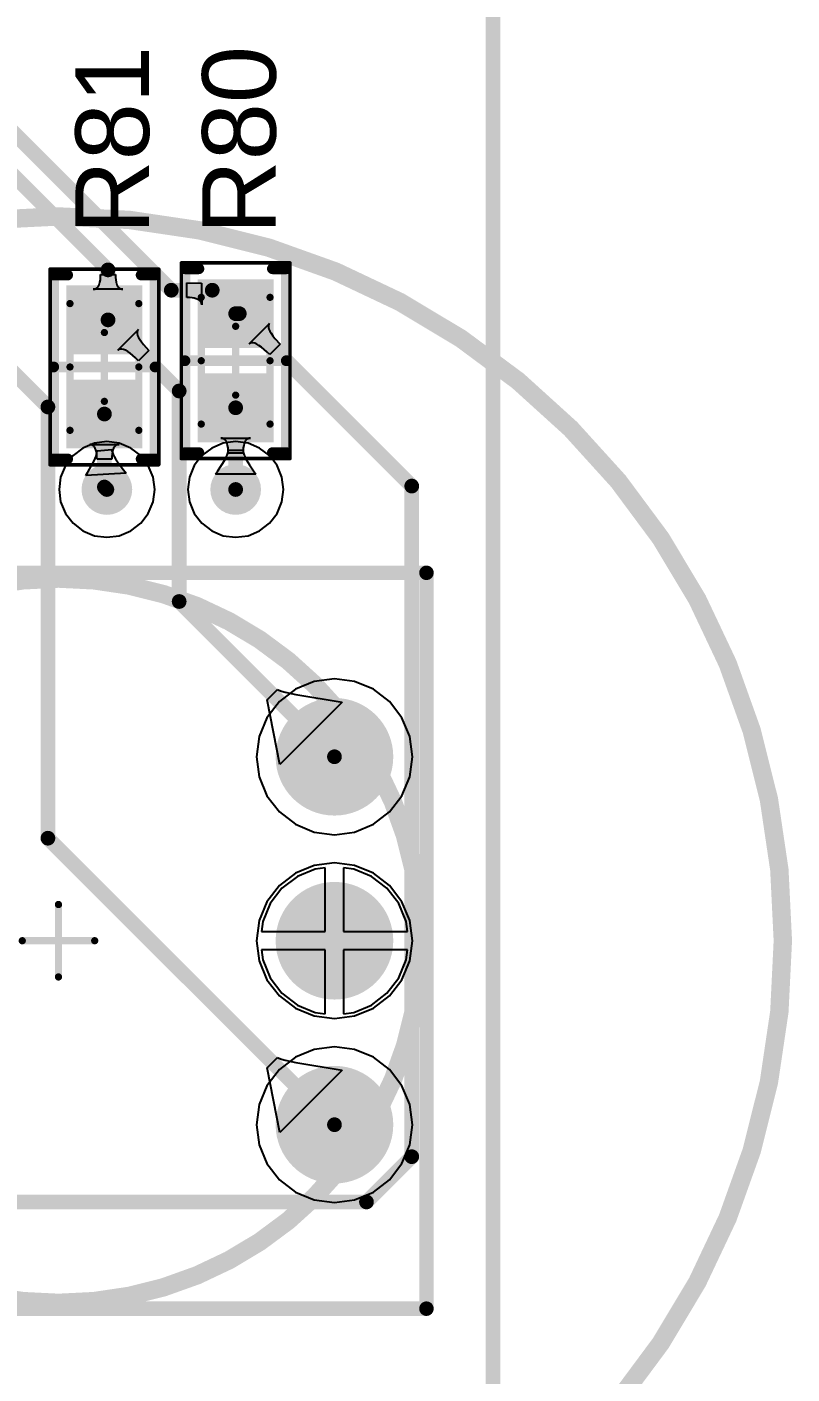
# Model space of a CAD drawing. Header units: inches. Extents: x -0.01 to 3.94, y -0.06 to 4.68.
# Drawn here: x 0.377 to 0.792, y 1.969 to 2.701 of the extents above; entities that cross this region are included whole.
import ezdxf

# ---------------------------------------------------------------- set-up
doc = ezdxf.new("R2010")
doc.units = ezdxf.units.IN
doc.header["$MEASUREMENT"] = 0
for name, color, linetype in [('Bottom Layer', 5, 'Continuous'), ('Bottom Solder', 6, 'Continuous'), ('Int1 -GND)', 16, 'Continuous'), ('Int2 -PWR)', 76, 'Continuous'), ('Multi-Layer', 9, 'Continuous'), ('Pad Holes', 156, 'Continuous'), ('PCBD Notes', 76, 'Continuous'), ('Top 3D Body', 56, 'Continuous'), ('Top Courtyard', 56, 'Continuous'), ('Top Layer', 1, 'Continuous'), ('Top Overlay', 2, 'Continuous'), ('Top Paste', 8, 'Continuous'), ('Top Solder', 216, 'Continuous'), ('Via Holes', 16, 'Continuous')]:
    doc.layers.add(name, color=color, linetype=linetype)
doc.styles.add('Arial', font='', dxfattribs={"height": 0.2})
doc.styles.get('Arial').set_extended_font_data('Arial')

# ---------------------------------------------------------------- blocks, each defined once
blk = doc.blocks.new('2599C238_5645_4A8C_8BF9_C7515FACCFA0_458')
at = {"layer": 'Bottom Layer'}
h = blk.add_hatch(color=5, dxfattribs=at)
edge = h.paths.add_edge_path()
edge.add_arc((-0.1, 0.15), 0.03, 0, 360)
h = blk.add_hatch(color=5, dxfattribs=at)
edge = h.paths.add_edge_path()
edge.add_arc((0, 0.15), 0.03, 0, 360)
h = blk.add_hatch(color=5, dxfattribs=at)
edge = h.paths.add_edge_path()
edge.add_arc((0.1, 0.15), 0.03, 0, 360)
h = blk.add_hatch(color=5, dxfattribs=at)
edge = h.paths.add_edge_path()
edge.add_arc((-0.1, -0.15), 0.03, 0, 360)
h = blk.add_hatch(color=5, dxfattribs=at)
edge = h.paths.add_edge_path()
edge.add_arc((0, -0.15), 0.03, 0, 360)
h = blk.add_hatch(color=5, dxfattribs=at)
edge = h.paths.add_edge_path()
edge.add_arc((0.1, -0.15), 0.03, 0, 360)
at = {"layer": 'Bottom Solder'}
h = blk.add_hatch(color=6, dxfattribs=at)
edge = h.paths.add_edge_path()
edge.add_arc((-0.1, 0.15), 0.03197, 0, 360)
h = blk.add_hatch(color=6, dxfattribs=at)
edge = h.paths.add_edge_path()
edge.add_arc((0, 0.15), 0.03197, 0, 360)
h = blk.add_hatch(color=6, dxfattribs=at)
edge = h.paths.add_edge_path()
edge.add_arc((0.1, 0.15), 0.03197, 0, 360)
h = blk.add_hatch(color=6, dxfattribs=at)
edge = h.paths.add_edge_path()
edge.add_arc((-0.1, -0.15), 0.03197, 0, 360)
h = blk.add_hatch(color=6, dxfattribs=at)
edge = h.paths.add_edge_path()
edge.add_arc((0, -0.15), 0.03197, 0, 360)
h = blk.add_hatch(color=6, dxfattribs=at)
edge = h.paths.add_edge_path()
edge.add_arc((0.1, -0.15), 0.03197, 0, 360)
at = {"layer": 'Int1 -GND)'}
h = blk.add_hatch(color=7, dxfattribs=at)
edge = h.paths.add_edge_path()
edge.add_arc((-0.1, 0.15), 0.03, 0, 360)
h = blk.add_hatch(color=7, dxfattribs=at)
edge = h.paths.add_edge_path()
edge.add_arc((0, 0.15), 0.03, 0, 360)
h = blk.add_hatch(color=7, dxfattribs=at)
edge = h.paths.add_edge_path()
edge.add_arc((0.1, 0.15), 0.03, 0, 360)
h = blk.add_hatch(color=7, dxfattribs=at)
edge = h.paths.add_edge_path()
edge.add_arc((-0.1, -0.15), 0.03, 0, 360)
h = blk.add_hatch(color=7, dxfattribs=at)
edge = h.paths.add_edge_path()
edge.add_arc((0, -0.15), 0.03, 0, 360)
h = blk.add_hatch(color=7, dxfattribs=at)
edge = h.paths.add_edge_path()
edge.add_arc((0.1, -0.15), 0.03, 0, 360)
at = {"layer": 'Int2 -PWR)'}
h = blk.add_hatch(color=7, dxfattribs=at)
edge = h.paths.add_edge_path()
edge.add_arc((-0.1, 0.15), 0.03, 0, 360)
h = blk.add_hatch(color=7, dxfattribs=at)
edge = h.paths.add_edge_path()
edge.add_arc((0, 0.15), 0.03, 0, 360)
h = blk.add_hatch(color=7, dxfattribs=at)
edge = h.paths.add_edge_path()
edge.add_arc((0.1, 0.15), 0.03, 0, 360)
h = blk.add_hatch(color=7, dxfattribs=at)
edge = h.paths.add_edge_path()
edge.add_arc((-0.1, -0.15), 0.03, 0, 360)
h = blk.add_hatch(color=7, dxfattribs=at)
edge = h.paths.add_edge_path()
edge.add_arc((0, -0.15), 0.03, 0, 360)
h = blk.add_hatch(color=7, dxfattribs=at)
edge = h.paths.add_edge_path()
edge.add_arc((0.1, -0.15), 0.03, 0, 360)
at = {"layer": 'Multi-Layer'}
h = blk.add_hatch(color=9, dxfattribs=at)
edge = h.paths.add_edge_path()
edge.add_arc((-0.1, 0.15), 0.03, 0, 360)
h = blk.add_hatch(color=9, dxfattribs=at)
edge = h.paths.add_edge_path()
edge.add_arc((0, 0.15), 0.03, 0, 360)
h = blk.add_hatch(color=9, dxfattribs=at)
edge = h.paths.add_edge_path()
edge.add_arc((0.1, 0.15), 0.03, 0, 360)
h = blk.add_hatch(color=9, dxfattribs=at)
edge = h.paths.add_edge_path()
edge.add_arc((-0.1, -0.15), 0.03, 0, 360)
h = blk.add_hatch(color=9, dxfattribs=at)
edge = h.paths.add_edge_path()
edge.add_arc((0, -0.15), 0.03, 0, 360)
h = blk.add_hatch(color=9, dxfattribs=at)
edge = h.paths.add_edge_path()
edge.add_arc((0.1, -0.15), 0.03, 0, 360)
at = {"layer": 'Pad Holes'}
h = blk.add_hatch(color=7, dxfattribs=at)
edge = h.paths.add_edge_path()
edge.add_arc((-0.1, 0.15), 0.015, 0, 360)
h = blk.add_hatch(color=7, dxfattribs=at)
edge = h.paths.add_edge_path()
edge.add_arc((0, 0.15), 0.015, 0, 360)
h = blk.add_hatch(color=7, dxfattribs=at)
edge = h.paths.add_edge_path()
edge.add_arc((0.1, 0.15), 0.015, 0, 360)
h = blk.add_hatch(color=7, dxfattribs=at)
edge = h.paths.add_edge_path()
edge.add_arc((-0.1, -0.15), 0.015, 0, 360)
h = blk.add_hatch(color=7, dxfattribs=at)
edge = h.paths.add_edge_path()
edge.add_arc((0, -0.15), 0.015, 0, 360)
h = blk.add_hatch(color=7, dxfattribs=at)
edge = h.paths.add_edge_path()
edge.add_arc((0.1, -0.15), 0.015, 0, 360)
at = {"layer": 'Top Layer'}
h = blk.add_hatch(color=1, dxfattribs=at)
edge = h.paths.add_edge_path()
edge.add_arc((-0.1, 0.15), 0.03, 0, 360)
h = blk.add_hatch(color=1, dxfattribs=at)
edge = h.paths.add_edge_path()
edge.add_arc((0, 0.15), 0.03, 0, 360)
h = blk.add_hatch(color=1, dxfattribs=at)
edge = h.paths.add_edge_path()
edge.add_arc((0.1, 0.15), 0.03, 0, 360)
h = blk.add_hatch(color=1, dxfattribs=at)
edge = h.paths.add_edge_path()
edge.add_arc((-0.1, -0.15), 0.03, 0, 360)
h = blk.add_hatch(color=1, dxfattribs=at)
edge = h.paths.add_edge_path()
edge.add_arc((0, -0.15), 0.03, 0, 360)
h = blk.add_hatch(color=1, dxfattribs=at)
edge = h.paths.add_edge_path()
edge.add_arc((0.1, -0.15), 0.03, 0, 360)
at = {"layer": 'Top Solder'}
h = blk.add_hatch(color=216, dxfattribs=at)
edge = h.paths.add_edge_path()
edge.add_arc((-0.1, 0.15), 0.03197, 0, 360)
h = blk.add_hatch(color=216, dxfattribs=at)
edge = h.paths.add_edge_path()
edge.add_arc((0, 0.15), 0.03197, 0, 360)
h = blk.add_hatch(color=216, dxfattribs=at)
edge = h.paths.add_edge_path()
edge.add_arc((0.1, 0.15), 0.03197, 0, 360)
h = blk.add_hatch(color=216, dxfattribs=at)
edge = h.paths.add_edge_path()
edge.add_arc((-0.1, -0.15), 0.03197, 0, 360)
h = blk.add_hatch(color=216, dxfattribs=at)
edge = h.paths.add_edge_path()
edge.add_arc((0, -0.15), 0.03197, 0, 360)
h = blk.add_hatch(color=216, dxfattribs=at)
edge = h.paths.add_edge_path()
edge.add_arc((0.1, -0.15), 0.03197, 0, 360)
at = {"layer": 'Top Courtyard'}
for points in [[(0, -0.01968, 0.00394, 0.00394, 0), (0, 0.01969, 0.00394, 0.00394, 0)], [(0.01968, 0, 0.00394, 0.00394, 0), (-0.01969, 0, 0.00394, 0.00394, 0)], [(0, -0.16968, 0.00394, 0.00394, 0), (0, -0.13031, 0.00394, 0.00394, 0)], [(0.01968, -0.15, 0.00394, 0.00394, 0), (-0.01969, -0.15, 0.00394, 0.00394, 0)]]:
    blk.add_lwpolyline(points, format="xyseb", dxfattribs=at)
for points in [[(-0.00098, 0.01969, 0.00197, 0.00197, 1), (0.00098, 0.01969, 0.00197, 0.00197, 1)], [(-0.02067, 0, 0.00197, 0.00197, 1), (-0.0187, 0, 0.00197, 0.00197, 1)], [(0.0187, 0, 0.00197, 0.00197, 1), (0.02067, 0, 0.00197, 0.00197, 1)], [(-0.00098, -0.01968, 0.00197, 0.00197, 1), (0.00098, -0.01968, 0.00197, 0.00197, 1)], [(-0.00098, -0.13031, 0.00197, 0.00197, 1), (0.00098, -0.13031, 0.00197, 0.00197, 1)], [(-0.02067, -0.15, 0.00197, 0.00197, 1), (-0.0187, -0.15, 0.00197, 0.00197, 1)], [(0.0187, -0.15, 0.00197, 0.00197, 1), (0.02067, -0.15, 0.00197, 0.00197, 1)], [(-0.00098, -0.16968, 0.00197, 0.00197, 1), (0.00098, -0.16968, 0.00197, 0.00197, 1)]]:
    blk.add_lwpolyline(points, format="xyseb", close=True, dxfattribs=at)
at = {"layer": 'Top Overlay'}
for points in [[(-0.2, -0.2, 0.00787, 0.00787, 0), (-0.2, 0.2, 0.00787, 0.00787, 0)], [(0.2, 0.2, 0.00787, 0.00787, 0), (-0.2, 0.2, 0.00787, 0.00787, 0)], [(0.2, -0.2, 0.00787, 0.00787, 0), (0.2, 0.2, 0.00787, 0.00787, 0)], [(-0.15, -0.2, 0.00787, 0.00787, 0), (-0.2, -0.15, 0.00787, 0.00787, 0)], [(0.2, -0.2, 0.00787, 0.00787, 0), (-0.2, -0.2, 0.00787, 0.00787, 0)]]:
    blk.add_lwpolyline(points, format="xyseb", dxfattribs=at)
for points in [[(-0.20197, 0.2, 0.00394, 0.00394, 1), (-0.19803, 0.2, 0.00394, 0.00394, 1)], [(-0.20197, 0.2, 0.00394, 0.00394, 1), (-0.19803, 0.2, 0.00394, 0.00394, 1)], [(0.19803, 0.2, 0.00394, 0.00394, 1), (0.20197, 0.2, 0.00394, 0.00394, 1)], [(0.19803, 0.2, 0.00394, 0.00394, 1), (0.20197, 0.2, 0.00394, 0.00394, 1)], [(-0.20197, -0.15, 0.00394, 0.00394, 1), (-0.19803, -0.15, 0.00394, 0.00394, 1)], [(-0.20197, -0.2, 0.00394, 0.00394, 1), (-0.19803, -0.2, 0.00394, 0.00394, 1)], [(-0.20197, -0.2, 0.00394, 0.00394, 1), (-0.19803, -0.2, 0.00394, 0.00394, 1)], [(-0.15197, -0.2, 0.00394, 0.00394, 1), (-0.14803, -0.2, 0.00394, 0.00394, 1)], [(0.19803, -0.2, 0.00394, 0.00394, 1), (0.20197, -0.2, 0.00394, 0.00394, 1)], [(0.19803, -0.2, 0.00394, 0.00394, 1), (0.20197, -0.2, 0.00394, 0.00394, 1)]]:
    blk.add_lwpolyline(points, format="xyseb", close=True, dxfattribs=at)
blk = doc.blocks.new('RES_0603_1608_473')
at = {"layer": 'Top Layer'}
for points in [[(-0.04232, -0.0187), (-0.04232, 0.0187), (-0.00886, 0.0187), (-0.00886, -0.0187)], [(0.00886, -0.0187), (0.00886, 0.0187), (0.04232, 0.0187), (0.04232, -0.0187)]]:
    blk.add_hatch(color=1, dxfattribs=at).paths.add_polyline_path(points)
at = {"layer": 'Top Paste'}
for points in [[(-0.04232, -0.0187), (-0.04232, 0.0187), (-0.00886, 0.0187), (-0.00886, -0.0187)], [(0.00886, -0.0187), (0.00886, 0.0187), (0.04232, 0.0187), (0.04232, -0.0187)]]:
    blk.add_hatch(color=8, dxfattribs=at).paths.add_polyline_path(points)
at = {"layer": 'Top Solder'}
for points in [[(-0.04429, -0.02067), (-0.04429, 0.02067), (-0.00689, 0.02067), (-0.00689, -0.02067)], [(0.00689, -0.02067), (0.00689, 0.02067), (0.04429, 0.02067), (0.04429, -0.02067)]]:
    blk.add_hatch(color=216, dxfattribs=at).paths.add_polyline_path(points)
at = {"layer": 'Top 3D Body'}
for points in [[(-0.03445, 0.0187, 0.00394, 0.00394, 0), (0.03445, 0.0187, 0.00394, 0.00394, 0)], [(-0.03445, 0.0187, 0.00394, 0.00394, 0), (-0.03445, -0.0187, 0.00394, 0.00394, 0)], [(0.03445, 0.0187, 0.00394, 0.00394, 0), (0.03445, -0.0187, 0.00394, 0.00394, 0)], [(-0.03445, -0.0187, 0.00394, 0.00394, 0), (0.03445, -0.0187, 0.00394, 0.00394, 0)]]:
    blk.add_lwpolyline(points, format="xyseb", dxfattribs=at)
for points in [[(-0.03543, 0.0187, 0.00197, 0.00197, 1), (-0.03346, 0.0187, 0.00197, 0.00197, 1)], [(-0.03543, 0.0187, 0.00197, 0.00197, 1), (-0.03346, 0.0187, 0.00197, 0.00197, 1)], [(0.03347, 0.0187, 0.00197, 0.00197, 1), (0.03543, 0.0187, 0.00197, 0.00197, 1)], [(0.03347, 0.0187, 0.00197, 0.00197, 1), (0.03543, 0.0187, 0.00197, 0.00197, 1)], [(-0.03543, -0.0187, 0.00197, 0.00197, 1), (-0.03346, -0.0187, 0.00197, 0.00197, 1)], [(-0.03543, -0.0187, 0.00197, 0.00197, 1), (-0.03346, -0.0187, 0.00197, 0.00197, 1)], [(0.03347, -0.0187, 0.00197, 0.00197, 1), (0.03543, -0.0187, 0.00197, 0.00197, 1)], [(0.03347, -0.0187, 0.00197, 0.00197, 1), (0.03543, -0.0187, 0.00197, 0.00197, 1)]]:
    blk.add_lwpolyline(points, format="xyseb", close=True, dxfattribs=at)
at = {"layer": 'Top Courtyard'}
for points in [[(-0.05315, 0.02953, 0.00197, 0.00197, 0), (0.05315, 0.02953, 0.00197, 0.00197, 0)], [(-0.05315, 0.02953, 0.00197, 0.00197, 0), (-0.05315, -0.02953, 0.00197, 0.00197, 0)], [(0.05315, 0.02953, 0.00197, 0.00197, 0), (0.05315, -0.02953, 0.00197, 0.00197, 0)], [(0, 0.0187, 0.00394, 0.00394, 0), (0, -0.0187, 0.00394, 0.00394, 0)], [(-0.0187, 0, 0.00394, 0.00394, 0), (0.0187, 0, 0.00394, 0.00394, 0)], [(-0.05315, -0.02953, 0.00197, 0.00197, 0), (0.05315, -0.02953, 0.00197, 0.00197, 0)]]:
    blk.add_lwpolyline(points, format="xyseb", dxfattribs=at)
for points in [[(-0.05364, 0.02953, 0.000984, 0.000984, 1), (-0.05266, 0.02953, 0.000984, 0.000984, 1)], [(-0.05364, 0.02953, 0.000984, 0.000984, 1), (-0.05266, 0.02953, 0.000984, 0.000984, 1)], [(0.05266, 0.02953, 0.000984, 0.000984, 1), (0.05364, 0.02953, 0.000984, 0.000984, 1)], [(0.05266, 0.02953, 0.000984, 0.000984, 1), (0.05364, 0.02953, 0.000984, 0.000984, 1)], [(-0.00098, 0.0187, 0.00197, 0.00197, 1), (0.00098, 0.0187, 0.00197, 0.00197, 1)], [(-0.01968, 0, 0.00197, 0.00197, 1), (-0.01772, 0, 0.00197, 0.00197, 1)], [(0.01772, 0, 0.00197, 0.00197, 1), (0.01968, 0, 0.00197, 0.00197, 1)], [(-0.00098, -0.0187, 0.00197, 0.00197, 1), (0.00098, -0.0187, 0.00197, 0.00197, 1)], [(-0.05364, -0.02953, 0.000984, 0.000984, 1), (-0.05266, -0.02953, 0.000984, 0.000984, 1)], [(-0.05364, -0.02953, 0.000984, 0.000984, 1), (-0.05266, -0.02953, 0.000984, 0.000984, 1)], [(0.05266, -0.02953, 0.000984, 0.000984, 1), (0.05364, -0.02953, 0.000984, 0.000984, 1)], [(0.05266, -0.02953, 0.000984, 0.000984, 1), (0.05364, -0.02953, 0.000984, 0.000984, 1)]]:
    blk.add_lwpolyline(points, format="xyseb", close=True, dxfattribs=at)
at = {"layer": 'Top Overlay'}
for points in [[(-0.05, 0.02756, 0.00591, 0.00591, 0), (0.05, 0.02756, 0.00591, 0.00591, 0)], [(-0.05, 0.02756, 0.00591, 0.00591, 0), (-0.05, 0.02, 0.00591, 0.00591, 0)], [(0, 0.02756, 0.00591, 0.00591, 0), (0, -0.02756, 0.00591, 0.00591, 0)], [(0.05, 0.02756, 0.00591, 0.00591, 0), (0.05, 0.02, 0.00591, 0.00591, 0)], [(-0.05, -0.02, 0.00591, 0.00591, 0), (-0.05, -0.02756, 0.00591, 0.00591, 0)], [(0.05, -0.02, 0.00591, 0.00591, 0), (0.05, -0.02756, 0.00591, 0.00591, 0)], [(-0.05, -0.02756, 0.00591, 0.00591, 0), (0.05, -0.02756, 0.00591, 0.00591, 0)]]:
    blk.add_lwpolyline(points, format="xyseb", dxfattribs=at)
for points in [[(-0.05148, 0.02756, 0.00295, 0.00295, 1), (-0.04852, 0.02756, 0.00295, 0.00295, 1)], [(-0.05148, 0.02756, 0.00295, 0.00295, 1), (-0.04852, 0.02756, 0.00295, 0.00295, 1)], [(-0.00148, 0.02756, 0.00295, 0.00295, 1), (0.00148, 0.02756, 0.00295, 0.00295, 1)], [(0.04852, 0.02756, 0.00295, 0.00295, 1), (0.05148, 0.02756, 0.00295, 0.00295, 1)], [(0.04852, 0.02756, 0.00295, 0.00295, 1), (0.05148, 0.02756, 0.00295, 0.00295, 1)], [(-0.05148, 0.02, 0.00295, 0.00295, 1), (-0.04852, 0.02, 0.00295, 0.00295, 1)], [(0.04852, 0.02, 0.00295, 0.00295, 1), (0.05148, 0.02, 0.00295, 0.00295, 1)], [(-0.05148, -0.02, 0.00295, 0.00295, 1), (-0.04852, -0.02, 0.00295, 0.00295, 1)], [(0.04852, -0.02, 0.00295, 0.00295, 1), (0.05148, -0.02, 0.00295, 0.00295, 1)], [(-0.05148, -0.02756, 0.00295, 0.00295, 1), (-0.04852, -0.02756, 0.00295, 0.00295, 1)], [(-0.05148, -0.02756, 0.00295, 0.00295, 1), (-0.04852, -0.02756, 0.00295, 0.00295, 1)], [(-0.00148, -0.02756, 0.00295, 0.00295, 1), (0.00148, -0.02756, 0.00295, 0.00295, 1)], [(0.04852, -0.02756, 0.00295, 0.00295, 1), (0.05148, -0.02756, 0.00295, 0.00295, 1)], [(0.04852, -0.02756, 0.00295, 0.00295, 1), (0.05148, -0.02756, 0.00295, 0.00295, 1)]]:
    blk.add_lwpolyline(points, format="xyseb", close=True, dxfattribs=at)
blk = doc.blocks.new('RES_0603_1608_474')
at = {"layer": 'Top Layer'}
for points in [[(-0.04232, -0.0187), (-0.04232, 0.0187), (-0.00886, 0.0187), (-0.00886, -0.0187)], [(0.00886, -0.0187), (0.00886, 0.0187), (0.04232, 0.0187), (0.04232, -0.0187)]]:
    blk.add_hatch(color=1, dxfattribs=at).paths.add_polyline_path(points)
at = {"layer": 'Top Paste'}
for points in [[(-0.04232, -0.0187), (-0.04232, 0.0187), (-0.00886, 0.0187), (-0.00886, -0.0187)], [(0.00886, -0.0187), (0.00886, 0.0187), (0.04232, 0.0187), (0.04232, -0.0187)]]:
    blk.add_hatch(color=8, dxfattribs=at).paths.add_polyline_path(points)
at = {"layer": 'Top Solder'}
for points in [[(-0.04429, -0.02067), (-0.04429, 0.02067), (-0.00689, 0.02067), (-0.00689, -0.02067)], [(0.00689, -0.02067), (0.00689, 0.02067), (0.04429, 0.02067), (0.04429, -0.02067)]]:
    blk.add_hatch(color=216, dxfattribs=at).paths.add_polyline_path(points)
at = {"layer": 'Top 3D Body'}
for points in [[(-0.03445, 0.0187, 0.00394, 0.00394, 0), (0.03445, 0.0187, 0.00394, 0.00394, 0)], [(-0.03445, 0.0187, 0.00394, 0.00394, 0), (-0.03445, -0.0187, 0.00394, 0.00394, 0)], [(0.03445, 0.0187, 0.00394, 0.00394, 0), (0.03445, -0.0187, 0.00394, 0.00394, 0)], [(-0.03445, -0.0187, 0.00394, 0.00394, 0), (0.03445, -0.0187, 0.00394, 0.00394, 0)]]:
    blk.add_lwpolyline(points, format="xyseb", dxfattribs=at)
for points in [[(-0.03543, 0.0187, 0.00197, 0.00197, 1), (-0.03346, 0.0187, 0.00197, 0.00197, 1)], [(-0.03543, 0.0187, 0.00197, 0.00197, 1), (-0.03346, 0.0187, 0.00197, 0.00197, 1)], [(0.03347, 0.0187, 0.00197, 0.00197, 1), (0.03543, 0.0187, 0.00197, 0.00197, 1)], [(0.03347, 0.0187, 0.00197, 0.00197, 1), (0.03543, 0.0187, 0.00197, 0.00197, 1)], [(-0.03543, -0.0187, 0.00197, 0.00197, 1), (-0.03346, -0.0187, 0.00197, 0.00197, 1)], [(-0.03543, -0.0187, 0.00197, 0.00197, 1), (-0.03346, -0.0187, 0.00197, 0.00197, 1)], [(0.03347, -0.0187, 0.00197, 0.00197, 1), (0.03543, -0.0187, 0.00197, 0.00197, 1)], [(0.03347, -0.0187, 0.00197, 0.00197, 1), (0.03543, -0.0187, 0.00197, 0.00197, 1)]]:
    blk.add_lwpolyline(points, format="xyseb", close=True, dxfattribs=at)
at = {"layer": 'Top Courtyard'}
for points in [[(-0.05315, 0.02953, 0.00197, 0.00197, 0), (0.05315, 0.02953, 0.00197, 0.00197, 0)], [(-0.05315, 0.02953, 0.00197, 0.00197, 0), (-0.05315, -0.02953, 0.00197, 0.00197, 0)], [(0.05315, 0.02953, 0.00197, 0.00197, 0), (0.05315, -0.02953, 0.00197, 0.00197, 0)], [(0, 0.0187, 0.00394, 0.00394, 0), (0, -0.0187, 0.00394, 0.00394, 0)], [(-0.0187, 0, 0.00394, 0.00394, 0), (0.0187, 0, 0.00394, 0.00394, 0)], [(-0.05315, -0.02953, 0.00197, 0.00197, 0), (0.05315, -0.02953, 0.00197, 0.00197, 0)]]:
    blk.add_lwpolyline(points, format="xyseb", dxfattribs=at)
for points in [[(-0.05364, 0.02953, 0.000984, 0.000984, 1), (-0.05266, 0.02953, 0.000984, 0.000984, 1)], [(-0.05364, 0.02953, 0.000984, 0.000984, 1), (-0.05266, 0.02953, 0.000984, 0.000984, 1)], [(0.05266, 0.02953, 0.000984, 0.000984, 1), (0.05364, 0.02953, 0.000984, 0.000984, 1)], [(0.05266, 0.02953, 0.000984, 0.000984, 1), (0.05364, 0.02953, 0.000984, 0.000984, 1)], [(-0.00098, 0.0187, 0.00197, 0.00197, 1), (0.00098, 0.0187, 0.00197, 0.00197, 1)], [(-0.01968, 0, 0.00197, 0.00197, 1), (-0.01772, 0, 0.00197, 0.00197, 1)], [(0.01772, 0, 0.00197, 0.00197, 1), (0.01968, 0, 0.00197, 0.00197, 1)], [(-0.00098, -0.0187, 0.00197, 0.00197, 1), (0.00098, -0.0187, 0.00197, 0.00197, 1)], [(-0.05364, -0.02953, 0.000984, 0.000984, 1), (-0.05266, -0.02953, 0.000984, 0.000984, 1)], [(-0.05364, -0.02953, 0.000984, 0.000984, 1), (-0.05266, -0.02953, 0.000984, 0.000984, 1)], [(0.05266, -0.02953, 0.000984, 0.000984, 1), (0.05364, -0.02953, 0.000984, 0.000984, 1)], [(0.05266, -0.02953, 0.000984, 0.000984, 1), (0.05364, -0.02953, 0.000984, 0.000984, 1)]]:
    blk.add_lwpolyline(points, format="xyseb", close=True, dxfattribs=at)
at = {"layer": 'Top Overlay'}
for points in [[(-0.05, 0.02756, 0.00591, 0.00591, 0), (0.05, 0.02756, 0.00591, 0.00591, 0)], [(-0.05, 0.02756, 0.00591, 0.00591, 0), (-0.05, 0.02, 0.00591, 0.00591, 0)], [(0, 0.02756, 0.00591, 0.00591, 0), (0, -0.02756, 0.00591, 0.00591, 0)], [(0.05, 0.02756, 0.00591, 0.00591, 0), (0.05, 0.02, 0.00591, 0.00591, 0)], [(-0.05, -0.02, 0.00591, 0.00591, 0), (-0.05, -0.02756, 0.00591, 0.00591, 0)], [(0.05, -0.02, 0.00591, 0.00591, 0), (0.05, -0.02756, 0.00591, 0.00591, 0)], [(-0.05, -0.02756, 0.00591, 0.00591, 0), (0.05, -0.02756, 0.00591, 0.00591, 0)]]:
    blk.add_lwpolyline(points, format="xyseb", dxfattribs=at)
for points in [[(-0.05148, 0.02756, 0.00295, 0.00295, 1), (-0.04852, 0.02756, 0.00295, 0.00295, 1)], [(-0.05148, 0.02756, 0.00295, 0.00295, 1), (-0.04852, 0.02756, 0.00295, 0.00295, 1)], [(-0.00148, 0.02756, 0.00295, 0.00295, 1), (0.00148, 0.02756, 0.00295, 0.00295, 1)], [(0.04852, 0.02756, 0.00295, 0.00295, 1), (0.05148, 0.02756, 0.00295, 0.00295, 1)], [(0.04852, 0.02756, 0.00295, 0.00295, 1), (0.05148, 0.02756, 0.00295, 0.00295, 1)], [(-0.05148, 0.02, 0.00295, 0.00295, 1), (-0.04852, 0.02, 0.00295, 0.00295, 1)], [(0.04852, 0.02, 0.00295, 0.00295, 1), (0.05148, 0.02, 0.00295, 0.00295, 1)], [(-0.05148, -0.02, 0.00295, 0.00295, 1), (-0.04852, -0.02, 0.00295, 0.00295, 1)], [(0.04852, -0.02, 0.00295, 0.00295, 1), (0.05148, -0.02, 0.00295, 0.00295, 1)], [(-0.05148, -0.02756, 0.00295, 0.00295, 1), (-0.04852, -0.02756, 0.00295, 0.00295, 1)], [(-0.05148, -0.02756, 0.00295, 0.00295, 1), (-0.04852, -0.02756, 0.00295, 0.00295, 1)], [(-0.00148, -0.02756, 0.00295, 0.00295, 1), (0.00148, -0.02756, 0.00295, 0.00295, 1)], [(0.04852, -0.02756, 0.00295, 0.00295, 1), (0.05148, -0.02756, 0.00295, 0.00295, 1)], [(0.04852, -0.02756, 0.00295, 0.00295, 1), (0.05148, -0.02756, 0.00295, 0.00295, 1)]]:
    blk.add_lwpolyline(points, format="xyseb", close=True, dxfattribs=at)

msp = doc.modelspace()

# ---------------------------------------------------------------- hatches: boundary and pattern name
at = {"layer": 'Bottom Layer'}
h = msp.add_hatch(color=5, dxfattribs=at)
edge = h.paths.add_edge_path()
edge.add_arc((0.42, 2.45), 0.01378, 0, 360)
h = msp.add_hatch(color=5, dxfattribs=at)
edge = h.paths.add_edge_path()
edge.add_arc((0.49, 2.45), 0.01378, 0, 360)
at = {"layer": 'Int1 -GND)'}
h = msp.add_hatch(color=7, dxfattribs=at)
edge = h.paths.add_edge_path()
edge.add_arc((0.42, 2.45), 0.01378, 0, 360)
h = msp.add_hatch(color=7, dxfattribs=at)
edge = h.paths.add_edge_path()
edge.add_arc((0.49, 2.45), 0.01378, 0, 360)
at = {"layer": 'Int2 -PWR)'}
h = msp.add_hatch(color=7, dxfattribs=at)
edge = h.paths.add_edge_path()
edge.add_arc((0.42, 2.45), 0.01378, 0, 360)
h = msp.add_hatch(color=7, dxfattribs=at)
edge = h.paths.add_edge_path()
edge.add_arc((0.49, 2.45), 0.01378, 0, 360)
at = {"layer": 'Top Layer'}
h = msp.add_hatch(color=1, dxfattribs=at)
edge = h.paths.add_edge_path()
edge.add_arc((0.42, 2.45), 0.01378, 0, 360)
h = msp.add_hatch(color=1, dxfattribs=at)
edge = h.paths.add_edge_path()
edge.add_arc((0.49, 2.45), 0.01378, 0, 360)
at = {"layer": 'Via Holes'}
h = msp.add_hatch(color=7, dxfattribs=at)
edge = h.paths.add_edge_path()
edge.add_arc((0.42, 2.45), 0.00689, 0, 360)
h = msp.add_hatch(color=7, dxfattribs=at)
edge = h.paths.add_edge_path()
edge.add_arc((0.49, 2.45), 0.00689, 0, 360)

# ---------------------------------------------------------------- linework, layer by layer
at = {"layer": 'Bottom Layer'}
msp.add_lwpolyline([(0.62992, 2.92078, 0.008, 0.008, 0), (0.62992, 1.21992, 0.008, 0.008, 0)], format="xyseb", dxfattribs=at)
at = {"layer": 'Int1 -GND)'}
for p, q in [((0.53274, 2.34564), (0.52252, 2.34141)), ((0.5437, 2.34709), (0.53274, 2.34564)), ((0.55466, 2.34564), (0.5437, 2.34709)), ((0.56488, 2.34141), (0.55466, 2.34564)), ((0.52252, 2.34141), (0.51375, 2.33468)), ((0.57365, 2.33468), (0.56488, 2.34141)), ((0.51375, 2.33468), (0.50701, 2.32591)), ((0.58039, 2.32591), (0.57365, 2.33468)), ((0.50701, 2.32591), (0.50278, 2.31569)), ((0.58462, 2.31569), (0.58039, 2.32591)), ((0.50278, 2.31569), (0.50134, 2.30472)), ((0.58606, 2.30472), (0.58462, 2.31569)), ((0.50134, 2.30472), (0.50278, 2.29376)), ((0.58462, 2.29376), (0.58606, 2.30472)), ((0.50278, 2.29376), (0.50701, 2.28354)), ((0.58039, 2.28354), (0.58462, 2.29376)), ((0.50701, 2.28354), (0.51375, 2.27477)), ((0.57365, 2.27477), (0.58039, 2.28354)), ((0.51375, 2.27477), (0.52252, 2.26804)), ((0.56488, 2.26804), (0.57365, 2.27477)), ((0.52252, 2.26804), (0.53274, 2.26381)), ((0.53274, 2.26381), (0.5437, 2.26236)), ((0.5437, 2.26236), (0.55466, 2.26381)), ((0.55466, 2.26381), (0.56488, 2.26804)), ((0.52252, 2.24141), (0.51375, 2.23468)), ((0.53274, 2.24564), (0.52252, 2.24141)), ((0.5437, 2.24709), (0.53274, 2.24564)), ((0.55466, 2.24564), (0.5437, 2.24709)), ((0.56488, 2.24141), (0.55466, 2.24564)), ((0.57365, 2.23468), (0.56488, 2.24141)), ((0.51375, 2.23468), (0.50701, 2.22591)), ((0.58039, 2.22591), (0.57365, 2.23468)), ((0.50701, 2.22591), (0.50278, 2.21569)), ((0.58462, 2.21569), (0.58039, 2.22591)), ((0.50278, 2.21569), (0.50134, 2.20472)), ((0.58606, 2.20472), (0.58462, 2.21569)), ((0.50134, 2.20472), (0.50278, 2.19376)), ((0.58462, 2.19376), (0.58606, 2.20472)), ((0.50278, 2.19376), (0.50701, 2.18354)), ((0.58039, 2.18354), (0.58462, 2.19376)), ((0.50701, 2.18354), (0.51375, 2.17477)), ((0.57365, 2.17477), (0.58039, 2.18354)), ((0.51375, 2.17477), (0.52252, 2.16804)), ((0.52252, 2.16804), (0.53274, 2.16381)), ((0.55466, 2.16381), (0.56488, 2.16804)), ((0.56488, 2.16804), (0.57365, 2.17477)), ((0.53274, 2.16381), (0.5437, 2.16236)), ((0.5437, 2.16236), (0.55466, 2.16381)), ((0.53274, 2.14564), (0.52252, 2.14141)), ((0.5437, 2.14709), (0.53274, 2.14564)), ((0.55466, 2.14564), (0.5437, 2.14709)), ((0.56488, 2.14141), (0.55466, 2.14564)), ((0.52252, 2.14141), (0.51375, 2.13468)), ((0.57365, 2.13468), (0.56488, 2.14141)), ((0.51375, 2.13468), (0.50701, 2.12591)), ((0.58039, 2.12591), (0.57365, 2.13468)), ((0.50701, 2.12591), (0.50278, 2.11569)), ((0.58462, 2.11569), (0.58039, 2.12591)), ((0.50278, 2.11569), (0.50134, 2.10472)), ((0.58606, 2.10472), (0.58462, 2.11569)), ((0.50134, 2.10472), (0.50278, 2.09376)), ((0.58462, 2.09376), (0.58606, 2.10472)), ((0.50278, 2.09376), (0.50701, 2.08354)), ((0.58039, 2.08354), (0.58462, 2.09376)), ((0.50701, 2.08354), (0.51375, 2.07477)), ((0.57365, 2.07477), (0.58039, 2.08354)), ((0.51375, 2.07477), (0.52252, 2.06804)), ((0.56488, 2.06804), (0.57365, 2.07477)), ((0.52252, 2.06804), (0.53274, 2.06381)), ((0.55466, 2.06381), (0.56488, 2.06804)), ((0.53274, 2.06381), (0.5437, 2.06236)), ((0.5437, 2.06236), (0.55466, 2.06381))]:
    msp.add_line(p, q, dxfattribs=at)
at = {"layer": 'Int2 -PWR)'}
for p, q in [((0.41327, 2.47512), (0.407, 2.47252)), ((0.42, 2.476), (0.41327, 2.47512)), ((0.42673, 2.47512), (0.42, 2.476)), ((0.433, 2.47252), (0.42673, 2.47512)), ((0.48327, 2.47512), (0.477, 2.47252)), ((0.49, 2.476), (0.48327, 2.47512)), ((0.49673, 2.47512), (0.49, 2.476)), ((0.503, 2.47252), (0.49673, 2.47512)), ((0.40161, 2.46839), (0.39748, 2.463)), ((0.407, 2.47252), (0.40161, 2.46839)), ((0.43839, 2.46839), (0.433, 2.47252)), ((0.44252, 2.463), (0.43839, 2.46839)), ((0.47161, 2.46839), (0.46748, 2.463)), ((0.477, 2.47252), (0.47161, 2.46839)), ((0.50839, 2.46839), (0.503, 2.47252)), ((0.51252, 2.463), (0.50839, 2.46839)), ((0.39748, 2.463), (0.39488, 2.45673)), ((0.44512, 2.45673), (0.44252, 2.463)), ((0.46748, 2.463), (0.46488, 2.45673)), ((0.51512, 2.45673), (0.51252, 2.463)), ((0.39488, 2.45673), (0.394, 2.45)), ((0.446, 2.45), (0.44512, 2.45673)), ((0.46488, 2.45673), (0.464, 2.45)), ((0.516, 2.45), (0.51512, 2.45673)), ((0.394, 2.45), (0.39488, 2.44327)), ((0.44512, 2.44327), (0.446, 2.45)), ((0.464, 2.45), (0.46488, 2.44327)), ((0.51512, 2.44327), (0.516, 2.45)), ((0.39488, 2.44327), (0.39748, 2.437)), ((0.44252, 2.437), (0.44512, 2.44327)), ((0.46488, 2.44327), (0.46748, 2.437)), ((0.51252, 2.437), (0.51512, 2.44327)), ((0.39748, 2.437), (0.40161, 2.43161)), ((0.40161, 2.43161), (0.407, 2.42748)), ((0.433, 2.42748), (0.43839, 2.43161)), ((0.43839, 2.43161), (0.44252, 2.437)), ((0.46748, 2.437), (0.47161, 2.43161)), ((0.47161, 2.43161), (0.477, 2.42748)), ((0.503, 2.42748), (0.50839, 2.43161)), ((0.50839, 2.43161), (0.51252, 2.437)), ((0.407, 2.42748), (0.41327, 2.42488)), ((0.41327, 2.42488), (0.42, 2.424)), ((0.42, 2.424), (0.42673, 2.42488)), ((0.42673, 2.42488), (0.433, 2.42748)), ((0.477, 2.42748), (0.48327, 2.42488)), ((0.48327, 2.42488), (0.49, 2.424)), ((0.49, 2.424), (0.49673, 2.42488)), ((0.49673, 2.42488), (0.503, 2.42748)), ((0.53274, 2.34564), (0.52252, 2.34141)), ((0.5437, 2.34709), (0.53274, 2.34564)), ((0.55466, 2.34564), (0.5437, 2.34709)), ((0.56488, 2.34141), (0.55466, 2.34564)), ((0.52252, 2.34141), (0.51375, 2.33468)), ((0.57365, 2.33468), (0.56488, 2.34141)), ((0.51375, 2.33468), (0.50701, 2.32591)), ((0.58039, 2.32591), (0.57365, 2.33468)), ((0.50701, 2.32591), (0.50278, 2.31569)), ((0.58462, 2.31569), (0.58039, 2.32591)), ((0.50278, 2.31569), (0.50134, 2.30472)), ((0.58606, 2.30472), (0.58462, 2.31569)), ((0.50134, 2.30472), (0.50278, 2.29376)), ((0.58462, 2.29376), (0.58606, 2.30472)), ((0.50278, 2.29376), (0.50701, 2.28354)), ((0.58039, 2.28354), (0.58462, 2.29376)), ((0.50701, 2.28354), (0.51375, 2.27477)), ((0.57365, 2.27477), (0.58039, 2.28354)), ((0.51375, 2.27477), (0.52252, 2.26804)), ((0.56488, 2.26804), (0.57365, 2.27477)), ((0.52252, 2.26804), (0.53274, 2.26381)), ((0.53274, 2.26381), (0.5437, 2.26236)), ((0.5437, 2.26236), (0.55466, 2.26381)), ((0.55466, 2.26381), (0.56488, 2.26804)), ((0.53326, 2.24369), (0.52353, 2.23966)), ((0.5387, 2.24441), (0.53326, 2.24369)), ((0.5387, 2.20972), (0.5387, 2.24441)), ((0.55414, 2.24369), (0.5487, 2.24441)), ((0.5487, 2.24441), (0.5487, 2.20972)), ((0.56387, 2.23966), (0.55414, 2.24369)), ((0.52353, 2.23966), (0.51517, 2.23325)), ((0.57223, 2.23325), (0.56387, 2.23966)), ((0.51517, 2.23325), (0.50876, 2.2249)), ((0.57864, 2.2249), (0.57223, 2.23325)), ((0.50876, 2.2249), (0.50473, 2.21517)), ((0.58267, 2.21517), (0.57864, 2.2249)), ((0.50473, 2.21517), (0.50401, 2.20972)), ((0.58339, 2.20972), (0.58267, 2.21517)), ((0.50401, 2.20972), (0.5387, 2.20972)), ((0.5487, 2.20972), (0.58339, 2.20972)), ((0.5387, 2.19972), (0.50401, 2.19972)), ((0.50401, 2.19972), (0.50473, 2.19428)), ((0.5387, 2.16504), (0.5387, 2.19972)), ((0.58339, 2.19972), (0.5487, 2.19972)), ((0.5487, 2.19972), (0.5487, 2.16504)), ((0.58267, 2.19428), (0.58339, 2.19972)), ((0.50473, 2.19428), (0.50876, 2.18455)), ((0.57864, 2.18455), (0.58267, 2.19428)), ((0.50876, 2.18455), (0.51517, 2.1762)), ((0.57223, 2.1762), (0.57864, 2.18455)), ((0.51517, 2.1762), (0.52353, 2.16978)), ((0.56387, 2.16978), (0.57223, 2.1762)), ((0.52353, 2.16978), (0.53326, 2.16575)), ((0.55414, 2.16575), (0.56387, 2.16978)), ((0.53326, 2.16575), (0.5387, 2.16504)), ((0.5487, 2.16504), (0.55414, 2.16575)), ((0.53274, 2.14564), (0.52252, 2.14141)), ((0.5437, 2.14709), (0.53274, 2.14564)), ((0.55466, 2.14564), (0.5437, 2.14709)), ((0.56488, 2.14141), (0.55466, 2.14564)), ((0.52252, 2.14141), (0.51375, 2.13468)), ((0.57365, 2.13468), (0.56488, 2.14141)), ((0.51375, 2.13468), (0.50701, 2.12591)), ((0.58039, 2.12591), (0.57365, 2.13468)), ((0.50701, 2.12591), (0.50278, 2.11569)), ((0.58462, 2.11569), (0.58039, 2.12591)), ((0.50278, 2.11569), (0.50134, 2.10472)), ((0.58606, 2.10472), (0.58462, 2.11569)), ((0.50134, 2.10472), (0.50278, 2.09376)), ((0.58462, 2.09376), (0.58606, 2.10472)), ((0.50278, 2.09376), (0.50701, 2.08354)), ((0.58039, 2.08354), (0.58462, 2.09376)), ((0.50701, 2.08354), (0.51375, 2.07477)), ((0.57365, 2.07477), (0.58039, 2.08354)), ((0.51375, 2.07477), (0.52252, 2.06804)), ((0.56488, 2.06804), (0.57365, 2.07477)), ((0.52252, 2.06804), (0.53274, 2.06381)), ((0.55466, 2.06381), (0.56488, 2.06804)), ((0.53274, 2.06381), (0.5437, 2.06236)), ((0.5437, 2.06236), (0.55466, 2.06381))]:
    msp.add_line(p, q, dxfattribs=at)
at = {"layer": 'PCBD Notes'}
for points in [[(0.7874, 2.20472, 0.01, 0.01, 1), (0, 2.20472, 0.01, 0.01, 1)], [(0.59055, 2.20472, 0.01, 0.01, 1), (0.19685, 2.20472, 0.01, 0.01, 1)], [(0.58805, 2.20472, 0.005, 0.005, 1), (0.59305, 2.20472, 0.005, 0.005, 1)], [(0.7849, 2.20472, 0.005, 0.005, 1), (0.7899, 2.20472, 0.005, 0.005, 1)]]:
    msp.add_lwpolyline(points, format="xyseb", close=True, dxfattribs=at)
at = {"layer": 'Top Layer'}
for p, q in [((0.41627, 2.56274), (0.41647, 2.56394)), ((0.41647, 2.56394), (0.41659, 2.5653)), ((0.41659, 2.5653), (0.41663, 2.56682)), ((0.41663, 2.56682), (0.42463, 2.56682)), ((0.42463, 2.56682), (0.42467, 2.5653)), ((0.42467, 2.5653), (0.42479, 2.56394)), ((0.42479, 2.56394), (0.42499, 2.56274)), ((0.41263, 2.55882), (0.41339, 2.5589)), ((0.42863, 2.55882), (0.41263, 2.55882)), ((0.41339, 2.5589), (0.41407, 2.55914)), ((0.41407, 2.55914), (0.41467, 2.55954)), ((0.41467, 2.55954), (0.41519, 2.5601)), ((0.41519, 2.5601), (0.41563, 2.56082)), ((0.41563, 2.56082), (0.41599, 2.5617)), ((0.41599, 2.5617), (0.41627, 2.56274)), ((0.42499, 2.56274), (0.42527, 2.5617)), ((0.42527, 2.5617), (0.42563, 2.56082)), ((0.42563, 2.56082), (0.42607, 2.5601)), ((0.42607, 2.5601), (0.42659, 2.55954)), ((0.42659, 2.55954), (0.42719, 2.55914)), ((0.42719, 2.55914), (0.42787, 2.5589)), ((0.42787, 2.5589), (0.42863, 2.55882)), ((0.46342, 2.55432), (0.46342, 2.56232)), ((0.46342, 2.56232), (0.47142, 2.5622)), ((0.47142, 2.5622), (0.47154, 2.55032)), ((0.46495, 2.55428), (0.46342, 2.55432)), ((0.46633, 2.55416), (0.46495, 2.55428)), ((0.46754, 2.55396), (0.46633, 2.55416)), ((0.4686, 2.55368), (0.46754, 2.55396)), ((0.46949, 2.55332), (0.4686, 2.55368)), ((0.47022, 2.55288), (0.46949, 2.55332)), ((0.47079, 2.55236), (0.47022, 2.55288)), ((0.4712, 2.55176), (0.47079, 2.55236)), ((0.47145, 2.55108), (0.4712, 2.55176)), ((0.47154, 2.55032), (0.47145, 2.55108)), ((0.42593, 2.52571), (0.43712, 2.53691)), ((0.43668, 2.53629), (0.43647, 2.53557)), ((0.43647, 2.53557), (0.43648, 2.53472)), ((0.43648, 2.53472), (0.43672, 2.53377)), ((0.43712, 2.53691), (0.43668, 2.53629)), ((0.43672, 2.53377), (0.43718, 2.53269)), ((0.49727, 2.5291), (0.50846, 2.54029)), ((0.50802, 2.53968), (0.50781, 2.53895)), ((0.50781, 2.53895), (0.50782, 2.53811)), ((0.50782, 2.53811), (0.50806, 2.53715)), ((0.50846, 2.54029), (0.50802, 2.53968)), ((0.50806, 2.53715), (0.50852, 2.53608)), ((0.50852, 2.53608), (0.50921, 2.53489)), ((0.50921, 2.53489), (0.51013, 2.53359)), ((0.42727, 2.52637), (0.42654, 2.52615)), ((0.42811, 2.52635), (0.42727, 2.52637)), ((0.42907, 2.52612), (0.42811, 2.52635)), ((0.43718, 2.53269), (0.43787, 2.5315)), ((0.43787, 2.5315), (0.43879, 2.5302)), ((0.43879, 2.5302), (0.43993, 2.52878)), ((0.43993, 2.52878), (0.4429, 2.52559)), ((0.49788, 2.52954), (0.49727, 2.5291)), ((0.49861, 2.52975), (0.49788, 2.52954)), ((0.49945, 2.52974), (0.49861, 2.52975)), ((0.50041, 2.5295), (0.49945, 2.52974)), ((0.50148, 2.52904), (0.50041, 2.5295)), ((0.50267, 2.52835), (0.50148, 2.52904)), ((0.50397, 2.52743), (0.50267, 2.52835)), ((0.50693, 2.52492), (0.50397, 2.52743)), ((0.51424, 2.52898), (0.50858, 2.52332)), ((0.51013, 2.53359), (0.51127, 2.53216)), ((0.51127, 2.53216), (0.51424, 2.52898)), ((0.42654, 2.52615), (0.42593, 2.52571)), ((0.43014, 2.52565), (0.42907, 2.52612)), ((0.43133, 2.52496), (0.43014, 2.52565)), ((0.43264, 2.52404), (0.43133, 2.52496)), ((0.43559, 2.52153), (0.43264, 2.52404)), ((0.43724, 2.51993), (0.43559, 2.52153)), ((0.4429, 2.52559), (0.43724, 2.51993)), ((0.50858, 2.52332), (0.50693, 2.52492)), ((0.48276, 2.47784), (0.482, 2.47792)), ((0.482, 2.47792), (0.498, 2.47792)), ((0.48344, 2.47759), (0.48276, 2.47784)), ((0.48404, 2.47719), (0.48344, 2.47759)), ((0.48456, 2.47662), (0.48404, 2.47719)), ((0.485, 2.47589), (0.48456, 2.47662)), ((0.48536, 2.47499), (0.485, 2.47589)), ((0.495, 2.47589), (0.49464, 2.47499)), ((0.49544, 2.47662), (0.495, 2.47589)), ((0.49596, 2.47719), (0.49544, 2.47662)), ((0.49656, 2.47759), (0.49596, 2.47719)), ((0.49724, 2.47784), (0.49656, 2.47759)), ((0.498, 2.47792), (0.49724, 2.47784)), ((0.41142, 2.47445), (0.41066, 2.47453)), ((0.41066, 2.47453), (0.42666, 2.47453)), ((0.4121, 2.47421), (0.41142, 2.47445)), ((0.4127, 2.4738), (0.4121, 2.47421)), ((0.41322, 2.47323), (0.4127, 2.4738)), ((0.41366, 2.4725), (0.41322, 2.47323)), ((0.41402, 2.47161), (0.41366, 2.4725)), ((0.41368, 2.46689), (0.41411, 2.46807)), ((0.4143, 2.47055), (0.41402, 2.47161)), ((0.41411, 2.46807), (0.41442, 2.46914)), ((0.4145, 2.46934), (0.4143, 2.47055)), ((0.41442, 2.46914), (0.4146, 2.47011)), ((0.41462, 2.46795), (0.4145, 2.46934)), ((0.4146, 2.47011), (0.41466, 2.47097)), ((0.41466, 2.46641), (0.41462, 2.46795)), ((0.41466, 2.47097), (0.42266, 2.47179)), ((0.42266, 2.47179), (0.42274, 2.471)), ((0.4227, 2.46795), (0.42266, 2.46641)), ((0.42282, 2.46934), (0.4227, 2.46795)), ((0.42274, 2.471), (0.42298, 2.4701)), ((0.42302, 2.47055), (0.42282, 2.46934)), ((0.42298, 2.4701), (0.42337, 2.4691)), ((0.4233, 2.47161), (0.42302, 2.47055)), ((0.42366, 2.4725), (0.4233, 2.47161)), ((0.42337, 2.4691), (0.42392, 2.46798)), ((0.4241, 2.47323), (0.42366, 2.4725)), ((0.42392, 2.46798), (0.42462, 2.46675)), ((0.42462, 2.4738), (0.4241, 2.47323)), ((0.42522, 2.47421), (0.42462, 2.4738)), ((0.4259, 2.47445), (0.42522, 2.47421)), ((0.42666, 2.47453), (0.4259, 2.47445)), ((0.48488, 2.46751), (0.48537, 2.46866)), ((0.48564, 2.47394), (0.48536, 2.47499)), ((0.48537, 2.46866), (0.48572, 2.4697)), ((0.48584, 2.47272), (0.48564, 2.47394)), ((0.48572, 2.4697), (0.48593, 2.47063)), ((0.48596, 2.47134), (0.48584, 2.47272)), ((0.48593, 2.47063), (0.486, 2.47145)), ((0.486, 2.4698), (0.48596, 2.47134)), ((0.486, 2.47145), (0.494, 2.47145)), ((0.494, 2.4698), (0.486, 2.4698)), ((0.494, 2.47145), (0.49407, 2.47063)), ((0.49404, 2.47134), (0.494, 2.4698)), ((0.49416, 2.47272), (0.49404, 2.47134)), ((0.49407, 2.47063), (0.49428, 2.4697)), ((0.49436, 2.47394), (0.49416, 2.47272)), ((0.49428, 2.4697), (0.49463, 2.46866)), ((0.49464, 2.47499), (0.49436, 2.47394)), ((0.49463, 2.46866), (0.49512, 2.46751)), ((0.40967, 2.4594), (0.41312, 2.4656)), ((0.41312, 2.4656), (0.41368, 2.46689)), ((0.42266, 2.46641), (0.41466, 2.46641)), ((0.42462, 2.46675), (0.4265, 2.46395)), ((0.4265, 2.46395), (0.42901, 2.46071)), ((0.42901, 2.46071), (0.4305, 2.45893)), ((0.48031, 2.46009), (0.48425, 2.46624)), ((0.48425, 2.46624), (0.48488, 2.46751)), ((0.49512, 2.46751), (0.49575, 2.46624)), ((0.49575, 2.46624), (0.49744, 2.46339)), ((0.49744, 2.46339), (0.49968, 2.46009)), ((0.4085, 2.45759), (0.40967, 2.4594)), ((0.4305, 2.45893), (0.4085, 2.45759)), ((0.47898, 2.45827), (0.48031, 2.46009)), ((0.50102, 2.45827), (0.47898, 2.45827)), ((0.49968, 2.46009), (0.50102, 2.45827)), ((0.50712, 2.33565), (0.51278, 2.3413)), ((0.51278, 2.3413), (0.51352, 2.34084)), ((0.51352, 2.34084), (0.51488, 2.34033)), ((0.51488, 2.34033), (0.51686, 2.33976)), ((0.51686, 2.33976), (0.52266, 2.33849)), ((0.52266, 2.33849), (0.54792, 2.33443)), ((0.514, 2.3005), (0.50712, 2.33565)), ((0.54792, 2.33443), (0.514, 2.3005)), ((0.50712, 2.13565), (0.51278, 2.1413)), ((0.51278, 2.1413), (0.51352, 2.14084)), ((0.51352, 2.14084), (0.51488, 2.14033)), ((0.51488, 2.14033), (0.51686, 2.13976)), ((0.51686, 2.13976), (0.52266, 2.13849)), ((0.52266, 2.13849), (0.54792, 2.13443)), ((0.514, 2.1005), (0.50712, 2.13565)), ((0.54792, 2.13443), (0.514, 2.1005))]:
    msp.add_line(p, q, dxfattribs=at)
for points in [[(0.22418, 2.78916, 0.008, 0.008, 0), (0.45502, 2.55832, 0.008, 0.008, 0)], [(0.20818, 2.78182, 0.008, 0.008, 0), (0.42063, 2.56937, 0.008, 0.008, 0)], [(0.42063, 2.5422, 0.008, 0.008, 0), (0.42063, 2.56937, 0.008, 0.008, 0)], [(0.45502, 2.55832, 0.008, 0.008, 0), (0.47727, 2.55832, 0.008, 0.008, 0)], [(0.47727, 2.55832, 0.008, 0.008, 0), (0.49, 2.54559, 0.008, 0.008, 0)], [(0.49, 2.54559, 0.008, 0.008, 0), (0.49197, 2.54559, 0.008, 0.008, 0)], [(0.49197, 2.54559, 0.008, 0.008, 0), (0.5857, 2.45186, 0.008, 0.008, 0)], [(0.34063, 2.5422, 0.008, 0.008, 0), (0.38796, 2.49487, 0.008, 0.008, 0)], [(0.42063, 2.5422, 0.008, 0.008, 0), (0.4593, 2.50354, 0.008, 0.008, 0)], [(0.4593, 2.38912, 0.008, 0.008, 0), (0.4593, 2.50354, 0.008, 0.008, 0)], [(0.38796, 2.26046, 0.008, 0.008, 0), (0.38796, 2.49487, 0.008, 0.008, 0)], [(0.49, 2.45, 0.008, 0.008, 0), (0.49, 2.49441, 0.008, 0.008, 0)], [(0.41866, 2.45134, 0.008, 0.008, 0), (0.41866, 2.49102, 0.008, 0.008, 0)], [(0.41866, 2.45134, 0.008, 0.008, 0), (0.42, 2.45, 0.008, 0.008, 0)], [(0.5857, 2.08733, 0.008, 0.008, 0), (0.5857, 2.45186, 0.008, 0.008, 0)], [(0.4593, 2.38912, 0.008, 0.008, 0), (0.5437, 2.30472, 0.008, 0.008, 0)], [(0.38796, 2.26046, 0.008, 0.008, 0), (0.5437, 2.10472, 0.008, 0.008, 0)], [(0.5611, 2.06272, 0.008, 0.008, 0), (0.5857, 2.08733, 0.008, 0.008, 0)], [(0.2857, 2.06272, 0.008, 0.008, 0), (0.5611, 2.06272, 0.008, 0.008, 0)]]:
    msp.add_lwpolyline(points, format="xyseb", dxfattribs=at)
for points in [[(0.41863, 2.56937, 0.004, 0.004, 1), (0.42263, 2.56937, 0.004, 0.004, 1)], [(0.41863, 2.56937, 0.004, 0.004, 1), (0.42263, 2.56937, 0.004, 0.004, 1)], [(0.45302, 2.55832, 0.004, 0.004, 1), (0.45702, 2.55832, 0.004, 0.004, 1)], [(0.45302, 2.55832, 0.004, 0.004, 1), (0.45702, 2.55832, 0.004, 0.004, 1)], [(0.47527, 2.55832, 0.004, 0.004, 1), (0.47927, 2.55832, 0.004, 0.004, 1)], [(0.47527, 2.55832, 0.004, 0.004, 1), (0.47927, 2.55832, 0.004, 0.004, 1)], [(0.488, 2.54559, 0.004, 0.004, 1), (0.492, 2.54559, 0.004, 0.004, 1)], [(0.488, 2.54559, 0.004, 0.004, 1), (0.492, 2.54559, 0.004, 0.004, 1)], [(0.48997, 2.54559, 0.004, 0.004, 1), (0.49397, 2.54559, 0.004, 0.004, 1)], [(0.48997, 2.54559, 0.004, 0.004, 1), (0.49397, 2.54559, 0.004, 0.004, 1)], [(0.41863, 2.5422, 0.004, 0.004, 1), (0.42263, 2.5422, 0.004, 0.004, 1)], [(0.41863, 2.5422, 0.004, 0.004, 1), (0.42263, 2.5422, 0.004, 0.004, 1)], [(0.4573, 2.50354, 0.004, 0.004, 1), (0.4613, 2.50354, 0.004, 0.004, 1)], [(0.4573, 2.50354, 0.004, 0.004, 1), (0.4613, 2.50354, 0.004, 0.004, 1)], [(0.38596, 2.49487, 0.004, 0.004, 1), (0.38996, 2.49487, 0.004, 0.004, 1)], [(0.38596, 2.49487, 0.004, 0.004, 1), (0.38996, 2.49487, 0.004, 0.004, 1)], [(0.488, 2.49441, 0.004, 0.004, 1), (0.492, 2.49441, 0.004, 0.004, 1)], [(0.41666, 2.49102, 0.004, 0.004, 1), (0.42066, 2.49102, 0.004, 0.004, 1)], [(0.41666, 2.45134, 0.004, 0.004, 1), (0.42066, 2.45134, 0.004, 0.004, 1)], [(0.41666, 2.45134, 0.004, 0.004, 1), (0.42066, 2.45134, 0.004, 0.004, 1)], [(0.418, 2.45, 0.004, 0.004, 1), (0.422, 2.45, 0.004, 0.004, 1)], [(0.488, 2.45, 0.004, 0.004, 1), (0.492, 2.45, 0.004, 0.004, 1)], [(0.5837, 2.45186, 0.004, 0.004, 1), (0.5877, 2.45186, 0.004, 0.004, 1)], [(0.5837, 2.45186, 0.004, 0.004, 1), (0.5877, 2.45186, 0.004, 0.004, 1)], [(0.4573, 2.38912, 0.004, 0.004, 1), (0.4613, 2.38912, 0.004, 0.004, 1)], [(0.4573, 2.38912, 0.004, 0.004, 1), (0.4613, 2.38912, 0.004, 0.004, 1)], [(0.5417, 2.30472, 0.004, 0.004, 1), (0.5457, 2.30472, 0.004, 0.004, 1)], [(0.38596, 2.26046, 0.004, 0.004, 1), (0.38996, 2.26046, 0.004, 0.004, 1)], [(0.38596, 2.26046, 0.004, 0.004, 1), (0.38996, 2.26046, 0.004, 0.004, 1)], [(0.5417, 2.10472, 0.004, 0.004, 1), (0.5457, 2.10472, 0.004, 0.004, 1)], [(0.5837, 2.08733, 0.004, 0.004, 1), (0.5877, 2.08733, 0.004, 0.004, 1)], [(0.5837, 2.08733, 0.004, 0.004, 1), (0.5877, 2.08733, 0.004, 0.004, 1)], [(0.5591, 2.06272, 0.004, 0.004, 1), (0.5631, 2.06272, 0.004, 0.004, 1)], [(0.5591, 2.06272, 0.004, 0.004, 1), (0.5631, 2.06272, 0.004, 0.004, 1)]]:
    msp.add_lwpolyline(points, format="xyseb", close=True, dxfattribs=at)

# ---------------------------------------------------------------- block references
for name, p, rotation in [('RES_0603_1608_473', (0.41866, 2.51661), 90), ('RES_0603_1608_474', (0.49, 2.52), 90), ('2599C238_5645_4A8C_8BF9_C7515FACCFA0_458', (0.3937, 2.20472), 270)]:
    msp.add_blockref(name, p, dxfattribs=dict(rotation=rotation))

# ---------------------------------------------------------------- texts
at = {"layer": 'Top Overlay', "style": 'Arial'}
for s, p in [('R81', (0.44291, 2.58858)), ('R80', (0.51181, 2.58858))]:
    msp.add_text(s, height=0.04, rotation=90, dxfattribs=at).set_placement(p)

doc.saveas('drawing.dxf')
